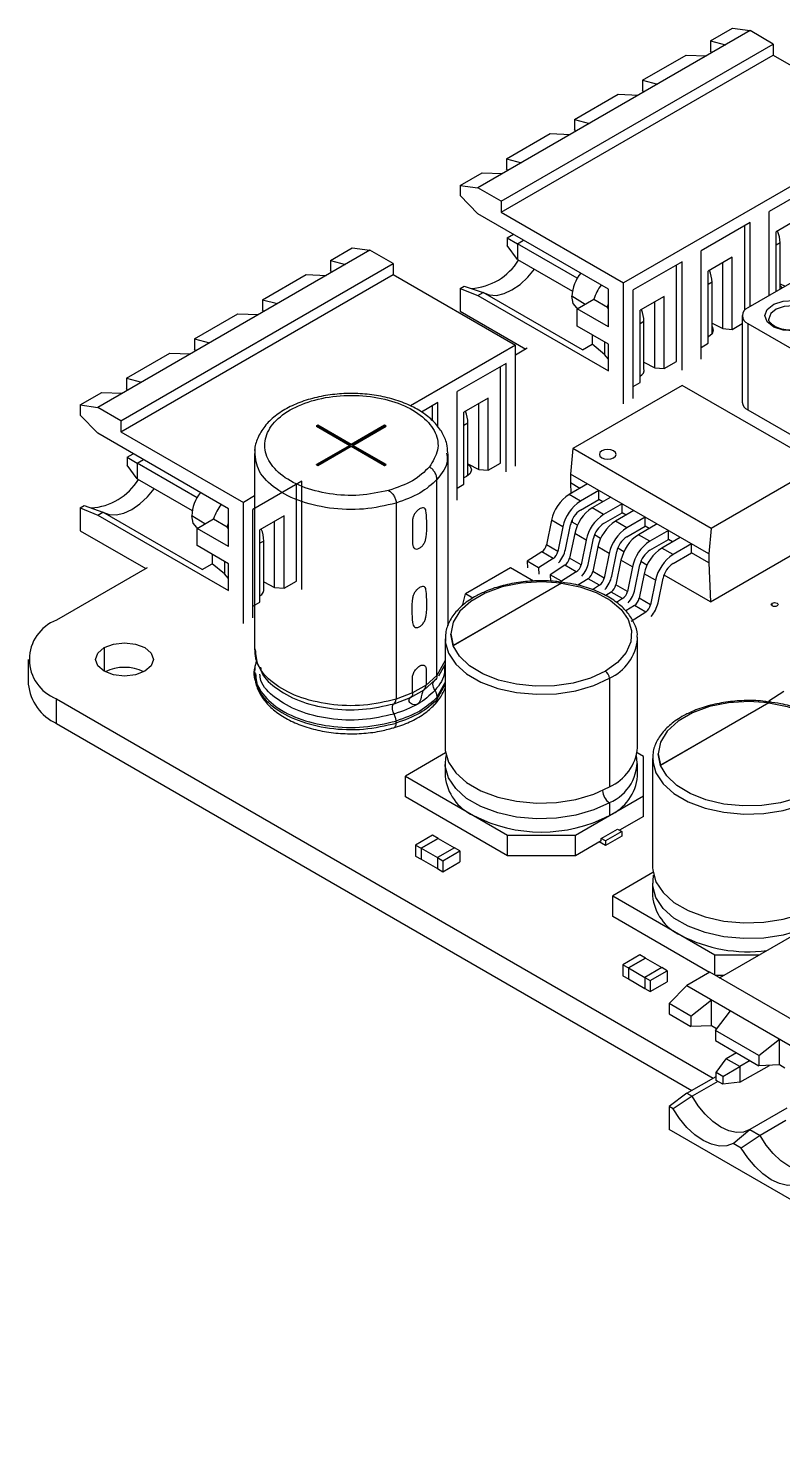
# Model space of a CAD drawing. Header units: millimetres. Extents: x 125 to 686, y 158 to 585.
# Drawn here: x 148.9 to 188.1, y 491.7 to 565.2 of the extents above; entities that cross this region are included whole.
import ezdxf

# ---------------------------------------------------------------- set-up
doc = ezdxf.new("R2010")
doc.units = ezdxf.units.MM

msp = doc.modelspace()

# ---------------------------------------------------------------- linework, layer by layer
at = {"color": 7, "linetype": 'Continuous', "lineweight": 25}
for p, q in [((186.451, 565.069), (172.309, 556.905)), ((184.4, 564.538), (185.532, 565.191)), ((185.532, 565.191), (186.451, 565.069)), ((187.653, 564.375), (186.451, 565.069)), ((173.511, 556.211), (187.653, 564.375)), ((184.4, 564.538), (184.4, 564.008)), ((184.4, 564.538), (185.178, 564.334)), ((184.465, 563.923), (184.4, 564.008)), ((187.653, 564.375), (187.653, 563.804)), ((173.511, 555.639), (187.653, 563.804)), ((180.865, 562.497), (183.127, 563.804)), ((183.127, 563.804), (184.188, 563.763)), ((187.653, 563.804), (194.017, 560.13)), ((180.865, 562.497), (180.865, 561.967)), ((180.865, 562.497), (181.643, 562.293)), ((180.929, 561.882), (180.865, 561.967)), ((177.329, 560.456), (179.592, 561.763)), ((179.592, 561.763), (180.653, 561.722)), ((177.329, 560.456), (177.329, 559.926)), ((177.329, 560.456), (178.107, 560.252)), ((173.794, 558.415), (176.056, 559.721)), ((176.056, 559.721), (177.117, 559.681)), ((177.394, 559.841), (177.329, 559.926)), ((194.017, 560.13), (179.875, 551.966)), ((173.794, 558.415), (173.794, 557.884)), ((173.794, 558.415), (174.571, 558.211)), ((171.389, 557.027), (172.521, 557.68)), ((172.521, 557.68), (173.582, 557.64)), ((173.858, 557.8), (173.794, 557.884)), ((171.389, 557.027), (171.389, 556.497)), ((171.389, 557.027), (172.309, 556.905)), ((173.511, 556.211), (172.309, 556.905)), ((189.986, 557.15), (187.441, 555.68)), ((172.309, 555.558), (171.389, 556.497)), ((173.511, 556.211), (173.511, 555.639)), ((179.097, 551.639), (172.309, 555.558)), ((173.511, 555.639), (179.875, 551.966)), ((187.441, 551.312), (187.441, 555.68)), ((189.06, 555.349), (187.801, 554.623)), ((173.829, 554.308), (174.151, 554.494)), ((186.451, 555.109), (183.905, 553.639)), ((186.168, 550.548), (186.168, 554.945)), ((193.755, 554.957), (186.331, 550.671)), ((186.451, 550.741), (186.451, 555.109)), ((187.801, 551.52), (187.801, 554.623)), ((187.893, 554.618), (187.893, 554.676)), ((164.644, 553.133), (165.775, 553.786)), ((165.775, 553.786), (166.694, 553.664)), ((173.829, 554.308), (174.359, 554.002)), ((173.829, 554.308), (173.829, 553.9)), ((174.359, 553.185), (173.829, 553.9)), ((174.359, 554.002), (174.682, 554.188)), ((177.465, 552.209), (174.359, 554.002)), ((174.359, 554.002), (174.359, 553.185)), ((188.006, 554.042), (187.801, 553.924)), ((188.006, 551.639), (188.006, 554.042)), ((166.694, 553.664), (152.552, 545.5)), ((153.754, 544.806), (167.896, 552.97)), ((164.644, 553.133), (165.421, 552.929)), ((164.644, 553.133), (164.644, 552.602)), ((167.896, 552.97), (166.694, 553.664)), ((167.896, 552.97), (167.896, 552.398)), ((174.359, 553.185), (177.213, 551.538)), ((182.915, 553.068), (180.37, 551.598)), ((182.915, 547.433), (182.915, 553.068)), ((183.905, 548.005), (183.905, 553.639)), ((185.525, 553.308), (184.266, 552.582)), ((185.03, 549.593), (185.03, 553.022)), ((185.525, 549.552), (185.525, 553.308)), ((153.754, 544.234), (167.896, 552.398)), ((161.108, 551.092), (163.371, 552.398)), ((163.371, 552.398), (164.432, 552.358)), ((164.708, 552.517), (164.644, 552.602)), ((167.896, 552.398), (174.26, 548.724)), ((182.632, 547.883), (182.632, 552.904)), ((184.266, 548.826), (184.266, 552.582)), ((184.358, 552.577), (184.358, 552.635)), ((171.389, 551.679), (171.598, 551.8)), ((171.389, 551.679), (171.389, 550.495)), ((171.389, 551.679), (172.309, 551.312)), ((171.598, 551.8), (172.576, 551.466)), ((179.097, 549.679), (179.097, 551.639)), ((179.875, 545.678), (179.875, 551.966)), ((180.37, 545.964), (180.37, 551.598)), ((184.471, 552.001), (184.266, 551.883)), ((184.471, 549.323), (184.471, 552.001)), ((188.006, 551.922), (188.266, 551.789)), ((161.108, 551.092), (161.886, 550.888)), ((161.108, 551.092), (161.108, 550.561)), ((172.309, 551.312), (172.576, 551.466)), ((172.309, 551.312), (179.097, 547.393)), ((177.738, 548.486), (172.576, 551.466)), ((177.872, 550.85), (177.188, 551.271)), ((177.471, 550.618), (178.328, 551.113)), ((178.328, 551.113), (179.035, 550.705)), ((181.989, 551.267), (180.73, 550.541)), ((181.494, 547.552), (181.494, 550.981)), ((181.989, 547.511), (181.989, 551.267)), ((157.573, 549.051), (159.835, 550.357)), ((159.835, 550.357), (160.896, 550.317)), ((161.173, 550.476), (161.108, 550.561)), ((171.389, 550.495), (174.798, 548.527)), ((177.452, 550.662), (177.498, 550.634)), ((177.471, 549.72), (177.471, 550.618)), ((179.097, 549.679), (177.471, 550.618)), ((179.097, 550.587), (179.035, 550.705)), ((180.73, 546.784), (180.73, 550.541)), ((180.822, 550.536), (180.822, 550.594)), ((186.038, 550.263), (186.038, 545.772)), ((179.097, 548.781), (177.471, 549.72)), ((180.935, 549.96), (180.73, 549.842)), ((180.935, 547.515), (180.935, 549.96)), ((184.471, 549.881), (185.03, 549.593)), ((185.03, 549.593), (185.525, 549.552)), ((185.525, 549.552), (186.038, 549.848)), ((186.331, 549.855), (193.755, 545.569)), ((186.331, 549.855), (186.331, 545.364)), ((157.573, 549.051), (157.573, 548.52)), ((157.573, 549.051), (158.35, 548.847)), ((174.26, 548.724), (168.805, 545.575)), ((174.26, 542.437), (174.26, 548.724)), ((174.868, 548.568), (174.26, 548.217)), ((177.738, 548.486), (178.248, 548.781)), ((178.248, 549.271), (178.248, 548.781)), ((178.885, 548.25), (178.248, 548.781)), ((178.885, 548.903), (178.885, 548.25)), ((179.097, 547.393), (179.097, 548.781)), ((183.905, 548.617), (184.266, 548.826)), ((154.037, 547.01), (156.3, 548.316)), ((156.3, 548.316), (157.36, 548.276)), ((157.637, 548.435), (157.573, 548.52)), ((179.097, 548.005), (178.885, 548.25)), ((180.935, 547.84), (181.494, 547.552)), ((181.989, 547.511), (182.632, 547.883)), ((173.765, 547.785), (171.22, 546.316)), ((173.483, 542.6), (173.483, 547.622)), ((173.765, 542.151), (173.765, 547.785)), ((181.494, 547.552), (181.989, 547.511)), ((154.037, 547.01), (154.037, 546.479)), ((154.037, 547.01), (154.815, 546.806)), ((154.102, 546.394), (154.037, 546.479)), ((182.926, 546.638), (177.245, 543.358)), ((180.37, 546.576), (180.73, 546.784)), ((190.11, 542.49), (182.926, 546.638)), ((151.633, 545.622), (152.764, 546.275)), ((151.633, 545.622), (151.633, 545.091)), ((151.633, 545.622), (152.552, 545.5)), ((152.764, 546.275), (153.825, 546.234)), ((170.23, 545.744), (169.376, 545.251)), ((170.23, 544.471), (170.23, 545.744)), ((171.22, 540.682), (171.22, 546.316)), ((172.839, 545.985), (171.58, 545.258)), ((172.344, 542.27), (172.344, 545.699)), ((172.839, 542.229), (172.839, 545.985)), ((152.552, 544.152), (151.633, 545.091)), ((153.754, 544.806), (152.552, 545.5)), ((169.947, 544.798), (169.947, 545.581)), ((171.58, 541.502), (171.58, 545.258)), ((171.672, 545.254), (171.672, 545.311)), ((186.331, 545.364), (193.755, 541.078)), ((159.34, 540.234), (152.552, 544.152)), ((153.754, 544.806), (153.754, 544.234)), ((153.754, 544.234), (160.118, 540.56)), ((163.993, 544.572), (163.912, 544.525)), ((163.912, 544.525), (165.644, 543.525)), ((163.924, 544.521), (163.993, 544.561)), ((165.657, 543.521), (163.924, 544.521)), ((163.993, 544.55), (163.937, 544.517)), ((163.937, 544.517), (165.669, 543.517)), ((165.726, 543.572), (163.993, 544.572)), ((163.993, 544.561), (165.726, 543.561)), ((165.726, 543.55), (163.993, 544.55)), ((167.458, 544.572), (165.726, 543.572)), ((165.726, 543.561), (167.458, 544.561)), ((167.458, 544.55), (165.726, 543.55)), ((165.782, 543.517), (167.515, 544.517)), ((167.527, 544.521), (165.794, 543.521)), ((165.807, 543.525), (167.539, 544.525)), ((167.539, 544.525), (167.458, 544.572)), ((167.458, 544.561), (167.527, 544.521)), ((167.515, 544.517), (167.458, 544.55)), ((171.785, 544.678), (171.58, 544.56)), ((171.785, 541.953), (171.785, 544.678)), ((165.644, 543.525), (163.912, 542.525)), ((163.924, 542.521), (165.657, 543.521)), ((165.669, 543.517), (163.937, 542.517)), ((163.993, 542.484), (165.726, 543.484)), ((165.726, 543.481), (163.993, 542.481)), ((163.993, 542.478), (165.726, 543.478)), ((165.726, 543.484), (167.458, 542.484)), ((167.458, 542.481), (165.726, 543.481)), ((165.726, 543.478), (167.458, 542.478)), ((167.515, 542.517), (165.782, 543.517)), ((165.794, 543.521), (167.527, 542.521)), ((167.539, 542.525), (165.807, 543.525)), ((154.072, 542.903), (154.395, 543.089)), ((154.072, 542.903), (154.072, 542.494)), ((154.072, 542.903), (154.603, 542.597)), ((154.603, 542.597), (154.925, 542.783)), ((160.7, 543.096), (160.7, 532.906)), ((170.751, 534.146), (170.751, 543.096)), ((177.245, 543.358), (177.113, 542.037)), ((184.429, 539.211), (177.245, 543.358)), ((154.603, 541.78), (154.072, 542.494)), ((154.603, 542.597), (154.603, 541.78)), ((157.709, 540.803), (154.603, 542.597)), ((163.912, 542.525), (163.993, 542.478)), ((163.993, 542.481), (163.924, 542.521)), ((163.993, 542.482), (163.929, 542.519)), ((163.937, 542.517), (163.993, 542.484)), ((167.458, 542.478), (167.539, 542.525)), ((167.527, 542.521), (167.458, 542.481)), ((167.458, 542.484), (167.515, 542.517)), ((171.785, 542.558), (172.344, 542.27)), ((172.344, 542.27), (172.839, 542.229)), ((172.839, 542.229), (173.483, 542.6)), ((184.297, 537.89), (177.113, 542.037)), ((177.113, 542.037), (177.113, 541.571)), ((190.11, 542.49), (184.429, 539.211)), ((154.603, 541.78), (157.456, 540.133)), ((163.159, 541.662), (160.613, 540.193)), ((162.876, 536.477), (162.876, 541.499)), ((163.159, 536.028), (163.159, 541.662)), ((170.178, 531.561), (170.178, 541.751)), ((171.22, 541.294), (171.58, 541.502)), ((178.002, 541.524), (177.041, 540.97)), ((177.598, 541.291), (177.113, 541.571)), ((177.113, 541.571), (177.138, 541.025)), ((160.7, 540.896), (160.118, 540.56)), ((160.118, 534.273), (160.118, 540.56)), ((168.056, 540.526), (168.056, 530.336)), ((177.634, 540.627), (177.041, 540.97)), ((178.594, 541.182), (177.634, 540.627)), ((177.634, 540.161), (178.594, 540.715)), ((179.205, 540.829), (178.245, 540.275)), ((178.594, 540.715), (178.594, 541.182)), ((178.801, 540.596), (178.594, 540.715)), ((179.798, 540.487), (178.837, 539.933)), ((179.798, 540.021), (179.798, 540.487)), ((151.633, 540.274), (151.842, 540.394)), ((151.633, 540.274), (151.633, 539.09)), ((151.633, 540.274), (152.552, 539.906)), ((151.842, 540.394), (152.82, 540.061)), ((152.552, 539.906), (152.82, 540.061)), ((152.552, 539.906), (159.34, 535.988)), ((157.982, 537.081), (152.82, 540.061)), ((158.115, 539.445), (157.431, 539.866)), ((159.34, 538.274), (159.34, 540.234)), ((160.613, 534.559), (160.613, 540.193)), ((162.232, 539.862), (160.974, 539.135)), ((162.232, 536.106), (162.232, 539.862)), ((178.837, 539.933), (178.245, 540.275)), ((178.837, 539.466), (179.798, 540.021)), ((180.408, 540.135), (179.448, 539.58)), ((180.004, 539.901), (179.798, 540.021)), ((181.001, 539.793), (180.041, 539.238)), ((181.001, 539.326), (181.001, 539.793)), ((151.633, 539.09), (155.041, 537.122)), ((157.696, 539.257), (157.741, 539.228)), ((157.714, 539.213), (158.571, 539.708)), ((157.714, 538.315), (157.714, 539.213)), ((159.34, 538.274), (157.714, 539.213)), ((158.571, 539.708), (159.279, 539.3)), ((159.34, 539.181), (159.279, 539.3)), ((160.974, 535.379), (160.974, 539.135)), ((161.066, 539.131), (161.066, 539.188)), ((161.737, 536.147), (161.737, 539.576)), ((176.13, 539.637), (175.869, 538.36)), ((176.723, 539.295), (176.13, 539.637)), ((176.723, 539.295), (176.462, 538.018)), ((176.852, 538.123), (177.113, 539.399)), ((177.202, 539.661), (177.207, 539.541)), ((177.481, 539.383), (177.207, 539.541)), ((180.041, 539.238), (179.448, 539.58)), ((180.041, 538.771), (181.001, 539.326)), ((181.612, 539.44), (180.651, 538.885)), ((181.208, 539.207), (181.001, 539.326)), ((182.205, 539.098), (181.244, 538.543)), ((182.205, 538.631), (182.205, 539.098)), ((184.429, 539.211), (184.297, 537.89)), ((184.392, 535.394), (191.096, 539.264)), ((159.34, 537.376), (157.714, 538.315)), ((161.179, 538.555), (160.974, 538.437)), ((161.179, 536.11), (161.179, 538.555)), ((176.462, 538.018), (175.869, 538.36)), ((177.334, 538.942), (177.073, 537.666)), ((177.926, 538.6), (177.334, 538.942)), ((177.926, 538.6), (177.665, 537.324)), ((178.056, 537.428), (178.317, 538.704)), ((178.684, 538.688), (178.366, 538.872)), ((181.244, 538.543), (180.651, 538.885)), ((181.244, 538.077), (182.205, 538.631)), ((182.815, 538.745), (181.855, 538.191)), ((182.411, 538.512), (182.205, 538.631)), ((183.408, 538.403), (182.447, 537.849)), ((183.408, 537.937), (183.408, 538.403)), ((158.492, 537.866), (158.492, 537.376)), ((175.623, 537.987), (174.859, 537.5)), ((176.215, 537.645), (175.451, 537.158)), ((176.215, 537.645), (175.623, 537.987)), ((177.665, 537.324), (177.073, 537.666)), ((178.537, 538.247), (178.276, 536.971)), ((179.13, 537.905), (178.537, 538.247)), ((179.13, 537.905), (178.869, 536.629)), ((179.259, 536.734), (179.52, 538.01)), ((179.74, 537.553), (179.479, 536.276)), ((179.887, 537.994), (179.569, 538.178)), ((180.333, 537.211), (179.74, 537.553)), ((182.447, 537.849), (181.855, 538.191)), ((182.447, 537.382), (183.408, 537.937)), ((184.297, 537.423), (183.408, 537.937)), ((184.297, 537.89), (184.297, 537.423)), ((155.112, 537.163), (150.403, 534.444)), ((157.982, 537.081), (158.492, 537.376)), ((159.128, 536.845), (158.492, 537.376)), ((159.128, 537.498), (159.128, 536.845)), ((159.34, 536.6), (159.128, 536.845)), ((159.34, 535.988), (159.34, 537.376)), ((173.992, 537.159), (171.659, 535.812)), ((175.187, 536.469), (173.992, 537.159)), ((175.451, 537.158), (174.859, 537.5)), ((174.859, 537.5), (174.874, 537.168)), ((175.451, 537.158), (175.467, 536.825)), ((176.826, 537.293), (176.062, 536.805)), ((176.655, 536.463), (176.062, 536.805)), ((176.062, 536.805), (176.078, 536.473)), ((177.419, 536.95), (176.655, 536.463)), ((177.419, 536.95), (176.826, 537.293)), ((178.869, 536.629), (178.276, 536.971)), ((180.333, 537.211), (180.072, 535.934)), ((180.462, 536.039), (180.724, 537.315)), ((180.944, 536.858), (180.683, 535.582)), ((181.091, 537.299), (180.772, 537.483)), ((181.537, 536.516), (180.944, 536.858)), ((184.392, 535.394), (181.976, 536.788)), ((184.297, 537.423), (184.392, 535.394)), ((161.179, 536.435), (161.737, 536.147)), ((161.737, 536.147), (162.232, 536.106)), ((162.232, 536.106), (162.876, 536.477)), ((176.65, 536.373), (171.022, 533.123)), ((176.65, 536.364), (171.022, 533.115)), ((176.65, 536.364), (176.65, 536.373)), ((178.029, 536.598), (177.494, 536.256)), ((178.622, 536.256), (178.029, 536.598)), ((178.622, 536.256), (178.261, 536.026)), ((180.072, 535.934), (179.479, 536.276)), ((181.537, 536.516), (181.275, 535.24)), ((181.666, 535.344), (181.927, 536.62)), ((160.613, 535.171), (160.974, 535.379)), ((171.508, 535.189), (171.659, 535.812)), ((172.038, 535.594), (171.659, 535.812)), ((179.233, 535.903), (178.949, 535.723)), ((179.825, 535.561), (179.233, 535.903)), ((179.825, 535.561), (179.508, 535.359)), ((181.275, 535.24), (180.683, 535.582)), ((187.603, 535.183), (187.603, 535.326)), ((180.436, 535.209), (179.984, 534.921)), ((181.029, 534.866), (180.265, 534.379)), ((181.029, 534.866), (180.436, 535.209)), ((170.604, 533.474), (170.604, 527.82)), ((170.604, 533.474), (170.609, 533.346)), ((170.904, 533.727), (170.904, 533.719)), ((171.022, 533.123), (171.022, 533.115)), ((180.604, 533.474), (180.602, 533.558)), ((180.604, 527.82), (180.604, 533.474)), ((148.938, 532.403), (148.938, 531.121)), ((152.877, 533.016), (152.877, 531.791)), ((160.7, 531.773), (160.7, 531.665)), ((170.604, 532.342), (170.178, 531.561)), ((170.273, 531.556), (170.604, 532.148)), ((169.615, 531.069), (168.908, 530.661)), ((169.51, 530.832), (170.069, 531.326)), ((170.178, 531.561), (169.615, 531.069)), ((170.013, 531.255), (170.146, 531.409)), ((170.178, 530.427), (170.604, 531.209)), ((170.178, 530.319), (170.604, 531.101)), ((179.139, 531.433), (179.139, 525.779)), ((150.403, 530.362), (184.535, 510.658)), ((150.403, 529.08), (150.403, 530.362)), ((167.947, 530.101), (168.803, 530.424)), ((168.908, 530.661), (168.056, 530.336)), ((168.732, 530.337), (168.803, 530.424)), ((168.803, 530.424), (169.51, 530.832)), ((170.178, 530.319), (170.17, 530.239)), ((170.178, 530.427), (170.178, 530.319)), ((188.195, 530.729), (187.431, 530.242)), ((187.558, 530.169), (187.431, 530.242)), ((187.427, 530.152), (181.798, 526.902)), ((187.427, 530.143), (181.798, 526.894)), ((187.427, 530.143), (187.427, 530.152)), ((150.403, 529.08), (183.425, 510.017)), ((168.056, 529.095), (168.056, 529.203)), ((170.626, 527.548), (168.533, 526.34)), ((180.907, 527.36), (180.582, 527.548)), ((180.907, 524.248), (180.907, 527.36)), ((181.38, 527.253), (181.38, 521.599)), ((181.38, 527.253), (181.385, 527.125)), ((181.68, 527.506), (181.68, 527.498)), ((170.604, 527.003), (170.604, 526.34)), ((180.604, 526.34), (180.604, 527.003)), ((181.798, 526.902), (181.798, 526.894)), ((168.533, 526.34), (173.836, 523.278)), ((168.533, 525.268), (168.533, 526.34)), ((173.836, 522.207), (168.533, 525.268)), ((177.372, 523.278), (180.907, 525.319)), ((179.139, 524.962), (179.139, 524.299)), ((178.715, 523.105), (179.564, 523.594)), ((179.564, 523.594), (179.776, 523.472)), ((180.907, 524.248), (179.67, 523.533)), ((169.951, 523.27), (169.067, 522.76)), ((169.349, 522.596), (170.233, 523.107)), ((170.233, 523.105), (169.35, 522.596)), ((170.233, 523.107), (169.951, 523.27)), ((170.233, 523.107), (170.233, 523.105)), ((170.233, 523.105), (171.08, 522.616)), ((173.836, 523.278), (177.372, 523.278)), ((173.836, 522.207), (173.836, 523.278)), ((177.372, 522.207), (177.372, 523.278)), ((178.715, 522.982), (177.372, 522.207)), ((178.927, 522.737), (178.609, 522.921)), ((178.715, 522.982), (178.715, 523.105)), ((178.927, 522.982), (178.715, 523.105)), ((179.776, 523.472), (178.927, 522.982)), ((179.776, 523.227), (178.927, 522.737)), ((178.927, 522.982), (178.927, 522.737)), ((179.776, 523.472), (179.776, 523.227)), ((169.067, 522.76), (169.067, 522.188)), ((169.067, 522.76), (169.349, 522.596)), ((169.067, 522.188), (169.349, 522.025)), ((169.349, 522.596), (169.349, 522.025)), ((169.35, 522.596), (170.198, 522.107)), ((169.35, 522.596), (169.35, 522.025)), ((171.082, 522.617), (170.198, 522.107)), ((170.198, 522.107), (170.198, 521.535)), ((170.198, 522.107), (170.481, 521.943)), ((170.481, 521.943), (171.365, 522.454)), ((171.365, 522.454), (171.082, 522.617)), ((171.365, 522.454), (171.365, 521.882)), ((177.372, 522.207), (173.836, 522.207)), ((169.349, 522.025), (169.35, 522.025)), ((169.35, 522.025), (170.198, 521.536)), ((170.198, 521.535), (170.481, 521.372)), ((170.481, 521.943), (170.481, 521.372)), ((170.481, 521.372), (171.365, 521.882)), ((181.402, 521.327), (179.309, 520.119)), ((181.38, 520.782), (181.38, 520.119)), ((179.309, 520.119), (184.612, 517.057)), ((179.309, 519.047), (179.309, 520.119)), ((184.86, 515.868), (190.729, 519.256)), ((184.343, 516.141), (179.309, 519.047)), ((180.727, 517.049), (179.843, 516.539)), ((181.01, 516.886), (180.727, 517.049)), ((184.612, 517.057), (186.921, 517.057)), ((184.612, 516.011), (184.612, 517.057)), ((179.843, 516.539), (179.843, 515.967)), ((179.843, 516.539), (180.126, 516.375)), ((180.126, 516.375), (181.01, 516.886)), ((181.009, 516.884), (180.126, 516.375)), ((180.126, 516.375), (180.126, 515.804)), ((180.126, 516.375), (180.974, 515.886)), ((180.126, 516.375), (180.126, 515.804)), ((181.858, 516.396), (180.974, 515.886)), ((181.009, 516.884), (181.857, 516.395)), ((181.01, 516.886), (181.01, 516.884)), ((181.257, 515.722), (182.141, 516.233)), ((182.141, 516.233), (181.858, 516.396)), ((182.141, 516.233), (182.141, 515.661)), ((179.843, 515.967), (180.126, 515.804)), ((180.126, 515.804), (180.974, 515.315)), ((180.126, 515.804), (180.126, 515.804)), ((180.974, 515.886), (181.257, 515.722)), ((180.974, 515.886), (180.974, 515.314)), ((181.257, 515.722), (181.257, 515.151)), ((181.257, 515.151), (182.141, 515.661)), ((182.244, 514.521), (183.163, 515.459)), ((184.365, 516.153), (183.163, 515.459)), ((183.163, 515.459), (211.447, 499.131)), ((212.649, 499.825), (184.365, 516.153)), ((185.064, 515.985), (184.656, 515.985)), ((180.974, 515.314), (181.257, 515.151)), ((183.375, 513.867), (184.436, 514.725)), ((184.436, 513.377), (184.436, 514.725)), ((183.375, 513.867), (182.244, 514.521)), ((182.244, 514.521), (182.244, 513.99)), ((182.244, 513.99), (183.375, 513.337)), ((184.648, 513.133), (185.426, 514.153)), ((183.375, 513.867), (183.375, 513.337)), ((184.436, 513.377), (183.375, 513.337)), ((184.712, 513.218), (184.436, 513.377)), ((186.91, 511.826), (184.648, 513.133)), ((184.648, 513.133), (184.648, 512.602)), ((184.648, 512.602), (186.91, 511.296)), ((186.91, 511.826), (187.971, 512.684)), ((187.971, 511.336), (187.971, 512.684)), ((185.748, 511.967), (185.213, 511.658)), ((186.91, 511.826), (186.91, 511.296)), ((184.683, 510.944), (185.213, 511.658)), ((185.037, 510.74), (185.921, 511.25)), ((185.921, 511.25), (185.213, 511.658)), ((186.455, 511.559), (185.921, 511.25)), ((185.921, 510.434), (187.45, 511.316)), ((185.921, 511.25), (185.921, 510.434)), ((187.971, 511.336), (186.91, 511.296)), ((188.248, 511.177), (187.971, 511.336)), ((183.163, 509.866), (184.683, 510.744)), ((184.771, 510.485), (183.431, 509.712)), ((185.037, 510.74), (184.683, 510.944)), ((184.683, 510.536), (184.683, 510.944)), ((185.037, 510.332), (184.683, 510.536)), ((185.037, 510.74), (185.037, 510.332)), ((185.921, 510.434), (185.037, 510.332)), ((183.163, 509.866), (182.244, 509.172)), ((183.431, 509.712), (182.452, 509.052)), ((183.163, 509.866), (183.431, 509.712)), ((182.244, 509.172), (182.244, 507.988)), ((182.452, 509.052), (182.244, 509.172)), ((188.36, 509.094), (186.431, 507.98)), ((188.306, 508.444), (186.966, 507.671)), ((210.528, 491.66), (182.244, 507.988)), ((185.57, 507.252), (186.431, 507.98)), ((186.966, 507.671), (185.988, 507.011)), ((186.431, 507.98), (186.966, 507.671)), ((185.988, 507.011), (185.57, 507.252))]:
    msp.add_line(p, q, dxfattribs=at)
at = {"color": 7, "linetype": 'Continuous', "lineweight": 25, "flags": 128}
for points in [[(172.576, 551.466), (172.895, 551.339), (173.262, 551.318), (173.661, 551.406), (174.076, 551.597), (174.492, 551.886), (174.891, 552.259), (175.239, 552.677)], [(188.006, 551.838), (188.063, 551.773), (188.106, 551.696)], [(177.452, 550.662), (177.26, 550.891), (177.188, 551.271)], [(179.035, 550.705), (179.079, 550.833), (179.097, 550.88)], [(188.747, 549.479), (188.176, 549.51), (187.678, 549.673), (187.34, 549.94), (187.22, 550.263), (187.34, 550.586), (187.678, 550.853), (188.176, 551.016), (188.747, 551.047)], [(188.703, 550.771), (188.222, 550.74), (187.804, 550.6), (187.52, 550.373), (187.42, 550.101)], [(184.471, 549.7), (184.471, 549.699), (184.536, 549.511), (184.471, 549.323), (184.287, 549.164), (184.266, 549.152)], [(178.743, 542.879), (178.884, 542.824), (179.051, 542.805), (179.218, 542.824), (179.359, 542.879), (179.453, 542.96), (179.487, 543.056), (179.453, 543.153), (179.359, 543.234), (179.218, 543.289), (179.051, 543.308), (178.884, 543.289), (178.743, 543.234), (178.649, 543.153), (178.616, 543.056), (178.649, 542.96), (178.743, 542.879)], [(179.359, 543.234), (179.218, 543.289), (179.051, 543.308), (178.884, 543.289), (178.743, 543.234), (178.649, 543.153), (178.616, 543.056), (178.649, 542.96), (178.743, 542.879), (178.884, 542.824), (179.051, 542.805), (179.218, 542.824), (179.359, 542.879), (179.453, 542.96), (179.487, 543.056), (179.453, 543.153), (179.359, 543.234)], [(171.785, 542.554), (171.899, 542.441), (171.964, 542.253), (171.899, 542.066), (171.715, 541.906), (171.58, 541.843)], [(152.82, 540.061), (153.139, 539.934), (153.505, 539.913), (153.904, 540), (154.32, 540.192), (154.736, 540.48), (155.135, 540.854), (155.483, 541.272)], [(157.696, 539.257), (157.504, 539.486), (157.431, 539.866)], [(159.279, 539.3), (159.322, 539.428), (159.34, 539.475)], [(176.65, 536.373), (175.604, 536.441), (174.558, 536.373), (173.565, 536.172), (172.673, 535.849), (171.929, 535.419), (171.369, 534.905), (171.022, 534.331), (170.904, 533.727), (171.022, 533.123)], [(176.65, 536.364), (177.596, 536.177), (178.451, 535.878), (179.178, 535.481), (179.743, 535.005), (180.12, 534.47), (180.293, 533.902), (180.254, 533.325), (180.004, 532.766), (179.555, 532.25), (178.927, 531.801)], [(187.603, 535.326), (187.66, 535.348), (187.727, 535.356), (187.794, 535.348), (187.851, 535.326), (187.889, 535.293), (187.902, 535.255), (187.889, 535.216), (187.851, 535.183), (187.794, 535.161), (187.727, 535.154), (187.66, 535.161), (187.603, 535.183), (187.565, 535.216), (187.552, 535.255), (187.565, 535.293), (187.603, 535.326)], [(152.877, 533.016), (153.364, 533.203), (153.938, 533.269), (154.512, 533.203), (154.999, 533.016), (155.324, 532.735), (155.438, 532.403), (155.324, 532.072), (154.999, 531.791), (154.512, 531.603), (153.938, 531.537), (153.364, 531.603), (152.877, 531.791), (152.552, 532.072), (152.438, 532.403), (152.552, 532.735), (152.877, 533.016)], [(170.609, 533.346), (170.611, 533.323), (170.774, 532.727), (171.149, 532.164), (171.718, 531.658), (172.457, 531.231), (173.334, 530.902), (174.31, 530.686), (175.342, 530.592), (176.386, 530.623), (177.396, 530.78), (178.327, 531.053), (179.139, 531.433)], [(171.022, 533.115), (170.904, 533.719), (170.904, 533.719)], [(178.927, 531.801), (178.149, 531.438), (177.255, 531.179), (176.287, 531.035), (175.288, 531.012), (174.303, 531.112), (173.377, 531.33), (172.552, 531.656), (171.865, 532.075), (171.347, 532.569), (171.022, 533.115)], [(187.427, 530.152), (186.381, 530.22), (185.335, 530.152), (184.341, 529.951), (183.45, 529.628), (182.705, 529.198), (182.145, 528.683), (181.798, 528.11), (181.68, 527.506), (181.798, 526.902)], [(187.427, 530.143), (188.372, 529.956), (189.228, 529.657), (189.954, 529.26), (190.519, 528.784), (190.897, 528.249), (191.07, 527.681), (191.03, 527.104), (190.78, 526.545), (190.331, 526.029), (189.704, 525.58)], [(170.604, 527.82), (170.611, 527.669), (170.774, 527.073), (171.149, 526.509), (171.718, 526.003), (172.457, 525.577), (173.334, 525.248), (174.31, 525.032), (175.342, 524.937), (176.386, 524.969), (177.396, 525.125), (178.327, 525.399), (179.139, 525.779)], [(179.139, 524.962), (178.327, 524.582), (177.396, 524.308), (176.386, 524.152), (175.342, 524.121), (174.31, 524.215), (173.334, 524.431), (172.457, 524.76), (171.718, 525.187), (171.149, 525.693), (170.774, 526.256), (170.611, 526.852), (170.654, 527.411)], [(181.798, 526.894), (181.68, 527.498), (181.68, 527.498)], [(181.385, 527.125), (181.387, 527.102), (181.551, 526.506), (181.925, 525.943), (182.494, 525.437), (183.234, 525.01), (184.11, 524.681), (185.086, 524.465), (186.118, 524.371), (187.162, 524.402), (188.172, 524.559), (189.103, 524.832), (189.916, 525.212)], [(189.704, 525.58), (188.925, 525.217), (188.032, 524.958), (187.063, 524.814), (186.064, 524.791), (185.079, 524.891), (184.153, 525.109), (183.328, 525.435), (182.641, 525.854), (182.123, 526.348), (181.798, 526.894)], [(181.38, 521.599), (181.387, 521.448), (181.551, 520.852), (181.925, 520.288), (182.494, 519.782), (183.234, 519.356), (184.11, 519.027), (185.086, 518.811), (186.118, 518.716), (187.162, 518.748), (188.172, 518.904), (189.103, 519.178), (189.916, 519.558)], [(189.352, 518.461), (189.103, 518.361), (188.172, 518.087), (187.162, 517.931), (186.118, 517.9), (185.086, 517.994), (184.11, 518.21), (183.234, 518.539), (182.494, 518.966), (181.925, 519.472), (181.551, 520.035), (181.387, 520.631), (181.43, 521.19)], [(186.431, 507.98), (186.112, 507.852), (185.745, 507.832), (185.346, 507.919), (184.931, 508.111), (184.515, 508.399), (184.116, 508.772), (183.75, 509.216), (183.431, 509.712)], [(185.57, 507.252), (185.235, 507.133), (184.853, 507.122), (184.44, 507.217), (184.011, 507.417), (183.582, 507.713), (183.169, 508.094), (182.788, 508.546), (182.452, 509.052)], [(189.966, 505.939), (189.647, 505.811), (189.281, 505.791), (188.882, 505.878), (188.466, 506.07), (188.05, 506.358), (187.651, 506.731), (187.285, 507.175), (186.966, 507.671)], [(189.106, 505.211), (188.77, 505.092), (188.389, 505.081), (187.976, 505.176), (187.547, 505.376), (187.118, 505.672), (186.705, 506.053), (186.324, 506.505), (185.988, 507.011)]]:
    msp.add_lwpolyline(points, dxfattribs=at)
at = {"color": 7, "linetype": 'Continuous', "lineweight": 25}
for centre, radius, start, end in [((186.28, 554.003), 1.727, 1.29768, 22.52818), ((171.757, 554.811), 3.14, 273.65222, 328.05014), ((179.277, 551.167), 2.092, 141.25499, 177.15606), ((182.744, 551.962), 1.727, 1.29768, 22.52818), ((180.595, 550.408), 2.374, 142.3233, 162.71901), ((179.209, 549.921), 1.727, 1.29768, 22.52818), ((186.486, 550.263), 0.437, 110.78342, 249.21658), ((180.577, 547.442), 0.364, 294.98268, 11.3581), ((186.538, 545.822), 0.503, 185.6948, 245.62534), ((170.059, 544.639), 1.727, 1.29768, 22.52818), ((152.001, 543.406), 3.14, 273.65222, 328.05014), ((159.521, 539.762), 2.092, 141.25499, 177.15606), ((178.177, 539.215), 2.09, 122.93391, 168.37221), ((178.77, 538.873), 2.09, 122.93391, 168.37221), ((160.838, 539.003), 2.374, 142.3233, 162.71901), ((178.283, 539.158), 1.194, 122.93391, 168.37221), ((179.381, 538.521), 2.09, 122.93391, 168.37221), ((179.973, 538.179), 2.09, 122.93391, 168.37221), ((159.452, 538.516), 1.727, 1.29768, 22.52818), ((179.487, 538.464), 1.194, 122.93391, 168.37221), ((180.584, 537.826), 2.09, 122.93391, 168.37221), ((181.177, 537.484), 2.09, 122.93391, 168.37221), ((175.276, 538.485), 0.606, 304.87161, 348.18285), ((180.69, 537.769), 1.194, 122.93391, 168.37221), ((181.788, 537.131), 2.09, 122.93391, 168.37221), ((182.38, 536.789), 2.09, 122.93391, 168.37221), ((175.869, 538.142), 0.606, 304.87161, 348.18285), ((175.315, 538.459), 1.574, 318.7261, 347.68567), ((176.479, 537.79), 0.606, 304.87161, 348.18285), ((181.893, 537.074), 1.194, 122.93391, 168.37221), ((182.991, 536.437), 2.09, 122.93391, 168.37221), ((183.584, 536.095), 2.09, 122.93391, 168.37221), ((177.072, 537.448), 0.606, 304.87161, 348.18285), ((176.518, 537.764), 1.574, 318.7261, 347.68567), ((177.683, 537.095), 0.606, 304.87161, 348.18285), ((183.097, 536.38), 1.194, 122.93391, 168.37221), ((160.82, 536.037), 0.364, 294.98268, 11.3581), ((178.275, 536.753), 0.606, 304.87161, 348.18285), ((177.721, 537.069), 1.574, 318.7261, 347.68567), ((178.886, 536.401), 0.606, 304.87161, 348.18285), ((179.479, 536.058), 0.606, 304.87161, 348.18285), ((178.925, 536.375), 1.574, 318.7261, 347.68567), ((180.089, 535.706), 0.606, 304.87161, 348.18285), ((180.128, 535.68), 1.574, 318.7261, 347.68567), ((180.682, 535.364), 0.606, 304.87161, 348.18285), ((151.177, 532.403), 2.183, 110.78337, 249.21663), ((178.127, 533.705), 2.487, 294.0092, 354.67066), ((153.938, 529.658), 2.334, 64.39418, 115.60582), ((178.679, 531.412), 0.461, 2.60548, 57.39452), ((151.44, 531.371), 2.515, 185.69481, 245.62539), ((178.127, 528.051), 2.487, 294.0092, 354.67066), ((178.262, 527.102), 2.312, 292.29741, 7.69913), ((173.106, 526.589), 2.515, 185.6948, 245.62534), ((178.102, 526.589), 2.515, 294.37466, 354.3052), ((179.531, 525.596), 0.745, 180.16341, 238.28767), ((175.604, 531.122), 7.685, 242.60967, 297.39033), ((183.882, 520.368), 2.515, 185.6948, 245.62534), ((186.332, 524.726), 7.507, 242.32036, 277.49757)]:
    msp.add_arc(centre, radius, start, end, dxfattribs=at)
for points, knots in [([(188.758, 549.517), (188.679, 549.513), (188.454, 549.503), (188.085, 549.556), (187.723, 549.692), (187.496, 549.88), (187.412, 550.014), (187.429, 550.085), (187.433, 550.103)], [0, 0, 0, 0, 0.114003, 0.322007, 0.530877, 0.733579, 0.933255, 1, 1, 1, 1]), ([(170.733, 543.135), (170.726, 543.293), (170.71, 543.656), (170.468, 544.197), (170.064, 544.734), (169.496, 545.21), (168.784, 545.614), (167.953, 545.926), (167.037, 546.134), (166.074, 546.231), (165.099, 546.215), (164.146, 546.086), (163.249, 545.847), (162.439, 545.502), (161.747, 545.06), (161.198, 544.528), (160.848, 543.925), (160.689, 543.446), (160.712, 543.189), (160.716, 543.148)], [0, 0, 0, 0, 0.044921, 0.103062, 0.162259, 0.223694, 0.286878, 0.350685, 0.414382, 0.477916, 0.541387, 0.604938, 0.668692, 0.732816, 0.797435, 0.862392, 0.926541, 0.988282, 1, 1, 1, 1]), ([(168.056, 540.526), (167.501, 540.398), (166.391, 540.143), (164.566, 540.214), (162.903, 540.621), (161.598, 541.342), (160.766, 542.278), (160.733, 542.964), (160.716, 543.306)], [0, 0, 0, 0, 0.166942, 0.333885, 0.500827, 0.667769, 0.834712, 1, 1, 1, 1]), ([(170.676, 543.127), (170.698, 542.993), (170.78, 542.516), (170.43, 542.071), (170.178, 541.751)], [0, 0, 0, 0, 0.280801, 1, 1, 1, 1]), ([(170.178, 541.751), (170.176, 541.78), (170.173, 541.839), (170.149, 541.935), (170.112, 542.033), (170.047, 542.153), (169.94, 542.298), (169.84, 542.368), (169.786, 542.406)], [0, 0, 0, 0, 0.122816, 0.247152, 0.373436, 0.502034, 0.732206, 1, 1, 1, 1]), ([(167.665, 541.181), (167.718, 541.143), (167.818, 541.073), (167.926, 540.929), (167.991, 540.808), (168.028, 540.71), (168.052, 540.614), (168.055, 540.555), (168.056, 540.526)], [0, 0, 0, 0, 0.267763, 0.497966, 0.626547, 0.752826, 0.877168, 1, 1, 1, 1]), ([(168.908, 538.401), (168.907, 538.573), (168.905, 538.838), (168.914, 539.266), (168.878, 539.555), (168.945, 539.843), (169.038, 540.008), (169.162, 540.15), (169.3, 540.249), (169.43, 540.289), (169.532, 540.265), (169.601, 540.183), (169.649, 539.685), (169.685, 539.179), (169.586, 538.589), (169.506, 538.416), (169.394, 538.267), (169.26, 538.165), (169.123, 538.129), (169.008, 538.162), (168.924, 538.253), (168.913, 538.351), (168.908, 538.401)], [0, 0, 0, 0, 0.103253, 0.158912, 0.254724, 0.28522, 0.315229, 0.345542, 0.377099, 0.408182, 0.438336, 0.468386, 0.499266, 0.754772, 0.785268, 0.815277, 0.84559, 0.877147, 0.908234, 0.938442, 0.968687, 1, 1, 1, 1]), ([(168.908, 534.319), (168.867, 534.727), (168.822, 535.184), (168.944, 535.76), (169.038, 535.925), (169.161, 536.067), (169.3, 536.166), (169.43, 536.206), (169.532, 536.182), (169.601, 536.1), (169.649, 535.602), (169.685, 535.096), (169.586, 534.507), (169.506, 534.333), (169.394, 534.184), (169.26, 534.083), (169.123, 534.047), (169.008, 534.079), (168.924, 534.17), (168.913, 534.269), (168.908, 534.319)], [0, 0, 0, 0, 0.254724, 0.285219, 0.315228, 0.345542, 0.377099, 0.408182, 0.438336, 0.468385, 0.499266, 0.754772, 0.785267, 0.815277, 0.84559, 0.877147, 0.908234, 0.938442, 0.968687, 1, 1, 1, 1]), ([(176.646, 536.41), (176.543, 536.426), (176.129, 536.493), (175.368, 536.498), (174.407, 536.422), (173.488, 536.228), (172.721, 535.966), (172.304, 535.745), (172.13, 535.653)], [0, 0, 0, 0, 0.065124, 0.263029, 0.460969, 0.659151, 0.857844, 1, 1, 1, 1]), ([(180.585, 533.567), (180.588, 533.611), (180.604, 533.852), (180.447, 534.284), (180.119, 534.828), (179.611, 535.32), (178.956, 535.747), (178.169, 536.086), (177.387, 536.316), (176.858, 536.383), (176.646, 536.41)], [0, 0, 0, 0, 0.031381, 0.171709, 0.312524, 0.456645, 0.603791, 0.752202, 0.900573, 1, 1, 1, 1]), ([(172.13, 535.653), (172.01, 535.579), (171.662, 535.365), (171.191, 534.947), (170.803, 534.389), (170.6, 533.837), (170.619, 533.48), (170.627, 533.33)], [0, 0, 0, 0, 0.124649, 0.361741, 0.598505, 0.830873, 1, 1, 1, 1]), ([(160.716, 532.958), (160.714, 532.79), (160.71, 532.479), (160.842, 532.19), (160.902, 532.057)], [0, 0, 0, 0, 0.541302, 1, 1, 1, 1]), ([(168.056, 530.336), (167.501, 530.208), (166.391, 529.953), (164.566, 530.024), (162.902, 530.43), (161.602, 531.152), (160.807, 532.023), (160.77, 532.638), (160.753, 532.909)], [0, 0, 0, 0, 0.172788, 0.345576, 0.518363, 0.691151, 0.863939, 1, 1, 1, 1]), ([(160.724, 532.014), (160.721, 532.007), (160.568, 531.669), (160.838, 530.952), (161.578, 530.02), (162.908, 529.297), (164.565, 528.891), (166.391, 528.82), (167.501, 529.075), (168.056, 529.203)], [0, 0, 0, 0, 0.003601, 0.169668, 0.335734, 0.501801, 0.667867, 0.833934, 1, 1, 1, 1]), ([(160.801, 532.324), (160.755, 532.199), (160.694, 532.035), (160.712, 531.866), (160.716, 531.824)], [0, 0, 0, 0, 0.757138, 1, 1, 1, 1]), ([(160.716, 531.716), (160.718, 531.549), (160.721, 531.177), (160.949, 530.623), (161.338, 530.081), (161.889, 529.597), (162.586, 529.185), (163.407, 528.863), (164.316, 528.644), (165.276, 528.534), (166.249, 528.541), (167.142, 528.641), (167.666, 528.788), (167.896, 528.852)], [0, 0, 0, 0, 0.07219, 0.160783, 0.250657, 0.343883, 0.439933, 0.537119, 0.634177, 0.730976, 0.82766, 0.92445, 1, 1, 1, 1]), ([(160.753, 531.668), (160.77, 531.397), (160.807, 530.781), (161.602, 529.911), (162.902, 529.189), (164.566, 528.782), (166.391, 528.712), (167.501, 528.967), (168.056, 529.095)], [0, 0, 0, 0, 0.136061, 0.308849, 0.481637, 0.654424, 0.827212, 1, 1, 1, 1]), ([(167.947, 529.563), (167.408, 529.443), (166.33, 529.201), (164.567, 529.278), (162.956, 529.677), (161.724, 530.381), (161.03, 531.085), (160.984, 531.531), (160.973, 531.646)], [0, 0, 0, 0, 0.187054, 0.374108, 0.561162, 0.748217, 0.935271, 1, 1, 1, 1]), ([(161.004, 532.002), (161.011, 531.949), (161.062, 531.565), (161.733, 530.92), (162.954, 530.214), (164.568, 529.816), (166.33, 529.739), (167.408, 529.981), (167.947, 530.101)], [0, 0, 0, 0, 0.031406, 0.225125, 0.418844, 0.612562, 0.806281, 1, 1, 1, 1]), ([(168.908, 530.661), (168.908, 530.904), (168.907, 531.169), (168.908, 531.44), (168.908, 531.501), (168.918, 531.574), (168.95, 531.675), (168.997, 531.77), (169.055, 531.86), (169.124, 531.941), (169.2, 532.012), (169.279, 532.066), (169.357, 532.102), (169.428, 532.116), (169.49, 532.11), (169.541, 532.084), (169.58, 532.038), (169.606, 531.974), (169.614, 531.918), (169.615, 531.857), (169.614, 531.583), (169.615, 531.312), (169.615, 531.069)], [0, 0, 0, 0, 0.253208, 0.275529, 0.282009, 0.316575, 0.346784, 0.377152, 0.407333, 0.437496, 0.468688, 0.499986, 0.531267, 0.562473, 0.592625, 0.62282, 0.653175, 0.683396, 0.71463, 0.71798, 0.746792, 1, 1, 1, 1]), ([(170.54, 532.033), (170.556, 531.933), (170.629, 531.502), (170.312, 531.099), (170.069, 530.788)], [0, 0, 0, 0, 0.230885, 1, 1, 1, 1]), ([(169.51, 530.832), (169.541, 530.859), (169.601, 530.912), (169.61, 531.017), (169.615, 531.069)], [0, 0, 0, 0, 0.505599, 1, 1, 1, 1]), ([(169.97, 531.114), (169.974, 531.16), (169.98, 531.227), (170.01, 531.27), (170.02, 531.283)], [0, 0, 0, 0, 0.67897, 1, 1, 1, 1]), ([(170.069, 530.788), (170.053, 530.817), (170.023, 530.873), (169.981, 530.986), (169.974, 531.064), (169.97, 531.114)], [0, 0, 0, 0, 0.268926, 0.525083, 1, 1, 1, 1]), ([(170.013, 530.014), (170.104, 530.112), (170.358, 530.386), (170.508, 530.703), (170.604, 530.906)], [0, 0, 0, 0, 0.359184, 1, 1, 1, 1]), ([(170.178, 531.561), (170.173, 531.509), (170.162, 531.403), (170.1, 531.352), (170.069, 531.326)], [0, 0, 0, 0, 0.491902, 1, 1, 1, 1]), ([(167.787, 528.809), (167.941, 528.855), (168.39, 528.987), (169.062, 529.289), (169.729, 529.715), (170.05, 530.06), (170.201, 530.222)], [0, 0, 0, 0, 0.153584, 0.44516, 0.739185, 1, 1, 1, 1]), ([(167.947, 530.101), (167.979, 530.127), (168.041, 530.178), (168.051, 530.284), (168.056, 530.336)], [0, 0, 0, 0, 0.508098, 1, 1, 1, 1]), ([(168.733, 530.221), (168.727, 530.24), (168.714, 530.28), (168.726, 530.318), (168.732, 530.337)], [0, 0, 0, 0, 0.495196, 1, 1, 1, 1]), ([(169.396, 530.603), (169.385, 530.554), (169.363, 530.451), (169.323, 530.296), (169.268, 530.164), (169.179, 530.074), (169.054, 530.04), (168.919, 530.063), (168.795, 530.123), (168.753, 530.189), (168.733, 530.221)], [0, 0, 0, 0, 0.122226, 0.254705, 0.384825, 0.500131, 0.615425, 0.745405, 0.877843, 1, 1, 1, 1]), ([(168.908, 530.661), (168.903, 530.609), (168.893, 530.503), (168.834, 530.45), (168.803, 530.424)], [0, 0, 0, 0, 0.494401, 1, 1, 1, 1]), ([(169.51, 530.832), (169.484, 530.808), (169.445, 530.772), (169.417, 530.685), (169.403, 530.63), (169.396, 530.603)], [0, 0, 0, 0, 0.503257, 0.754792, 1, 1, 1, 1]), ([(170.069, 530.788), (170.1, 530.726), (170.162, 530.603), (170.173, 530.485), (170.178, 530.427)], [0, 0, 0, 0, 0.508098, 1, 1, 1, 1]), ([(170.17, 530.239), (170.164, 530.215), (170.152, 530.169), (170.126, 530.137), (170.113, 530.122)], [0, 0, 0, 0, 0.519999, 1, 1, 1, 1]), ([(187.422, 530.189), (187.32, 530.205), (186.906, 530.272), (186.144, 530.277), (185.183, 530.201), (184.264, 530.007), (183.497, 529.745), (183.08, 529.524), (182.907, 529.432)], [0, 0, 0, 0, 0.065124, 0.263029, 0.460969, 0.659151, 0.857844, 1, 1, 1, 1]), ([(191.361, 527.346), (191.364, 527.39), (191.38, 527.631), (191.223, 528.063), (190.895, 528.607), (190.388, 529.099), (189.733, 529.526), (188.945, 529.865), (188.163, 530.095), (187.634, 530.162), (187.422, 530.189)], [0, 0, 0, 0, 0.031381, 0.171709, 0.312524, 0.456645, 0.603791, 0.752202, 0.900573, 1, 1, 1, 1]), ([(167.947, 530.101), (167.932, 530.09), (167.902, 530.069), (167.86, 530.004), (167.853, 529.934), (167.848, 529.89)], [0, 0, 0, 0, 0.26892, 0.525076, 1, 1, 1, 1]), ([(167.848, 529.89), (167.853, 529.839), (167.86, 529.762), (167.902, 529.649), (167.932, 529.592), (167.947, 529.563)], [0, 0, 0, 0, 0.474917, 0.731074, 1, 1, 1, 1]), ([(168.056, 529.203), (168.051, 529.261), (168.041, 529.378), (167.979, 529.501), (167.947, 529.563)], [0, 0, 0, 0, 0.491902, 1, 1, 1, 1]), ([(182.907, 529.432), (182.787, 529.358), (182.438, 529.144), (181.968, 528.726), (181.579, 528.168), (181.376, 527.616), (181.396, 527.259), (181.404, 527.109)], [0, 0, 0, 0, 0.124649, 0.361741, 0.598505, 0.830873, 1, 1, 1, 1]), ([(167.897, 528.848), (167.911, 528.85), (167.948, 528.853), (167.99, 528.89), (168.028, 528.943), (168.052, 529.012), (168.055, 529.067), (168.056, 529.095)], [0, 0, 0, 0, 0.138737, 0.359336, 0.575976, 0.789287, 1, 1, 1, 1])]:
    msp.add_open_spline(points, degree=3, knots=knots, dxfattribs=at)
for points in [[(167.665, 541.181), (167.168, 541.078), (166.174, 540.873), (164.565, 540.963), (163.114, 541.344), (161.975, 541.995), (161.293, 542.83), (161.149, 543.75), (161.561, 544.643), (162.478, 545.4), (163.789, 545.93), (165.336, 546.167), (166.93, 546.084), (168.377, 545.69), (169.505, 545.033), (170.164, 544.195), (170.32, 543.267), (169.964, 542.693), (169.786, 542.406)], [(163.924, 544.521), (163.923, 544.522), (163.922, 544.523), (163.919, 544.525), (163.915, 544.525), (163.913, 544.525), (163.912, 544.525)], [(163.924, 544.521), (163.925, 544.521), (163.927, 544.52), (163.93, 544.519), (163.933, 544.518), (163.935, 544.517), (163.937, 544.517)], [(163.993, 544.572), (163.993, 544.571), (163.993, 544.57), (163.993, 544.567), (163.993, 544.564), (163.993, 544.562), (163.993, 544.561)], [(163.993, 544.55), (163.993, 544.551), (163.993, 544.552), (163.993, 544.555), (163.993, 544.558), (163.993, 544.56), (163.993, 544.561)], [(167.458, 544.561), (167.458, 544.562), (167.458, 544.564), (167.458, 544.567), (167.458, 544.57), (167.458, 544.571), (167.458, 544.572)], [(167.458, 544.561), (167.458, 544.56), (167.458, 544.558), (167.458, 544.555), (167.458, 544.552), (167.458, 544.551), (167.458, 544.55)], [(167.527, 544.521), (167.528, 544.522), (167.529, 544.523), (167.532, 544.524), (167.536, 544.525), (167.538, 544.525), (167.539, 544.525)], [(165.657, 543.521), (165.656, 543.522), (165.654, 543.523), (165.651, 543.524), (165.648, 543.525), (165.646, 543.525), (165.644, 543.525)], [(165.657, 543.521), (165.658, 543.521), (165.659, 543.519), (165.662, 543.518), (165.666, 543.517), (165.668, 543.517), (165.669, 543.517)], [(165.726, 543.561), (165.725, 543.562), (165.725, 543.564), (165.725, 543.567), (165.725, 543.57), (165.725, 543.571), (165.726, 543.572)], [(165.726, 543.561), (165.725, 543.56), (165.725, 543.558), (165.725, 543.555), (165.725, 543.552), (165.725, 543.55), (165.726, 543.55)], [(165.726, 543.481), (165.726, 543.481), (165.726, 543.481), (165.726, 543.482), (165.726, 543.483), (165.726, 543.484), (165.726, 543.484)], [(165.726, 543.481), (165.726, 543.482), (165.726, 543.482), (165.726, 543.481), (165.726, 543.48), (165.726, 543.479), (165.726, 543.478)], [(165.794, 543.521), (165.794, 543.521), (165.792, 543.52), (165.789, 543.518), (165.785, 543.517), (165.783, 543.517), (165.782, 543.517)], [(165.794, 543.521), (165.795, 543.522), (165.797, 543.523), (165.8, 543.525), (165.803, 543.525), (165.805, 543.525), (165.807, 543.525)], [(163.924, 542.521), (163.923, 542.522), (163.922, 542.523), (163.919, 542.524), (163.915, 542.525), (163.913, 542.525), (163.912, 542.525)], [(163.924, 542.521), (163.925, 542.521), (163.927, 542.52), (163.93, 542.518), (163.933, 542.517), (163.935, 542.517), (163.937, 542.517)], [(163.993, 542.481), (163.993, 542.481), (163.993, 542.481), (163.993, 542.482), (163.993, 542.483), (163.993, 542.484), (163.993, 542.484)], [(163.993, 542.481), (163.993, 542.481), (163.993, 542.482), (163.993, 542.481), (163.993, 542.48), (163.993, 542.479), (163.993, 542.478)], [(167.458, 542.481), (167.458, 542.481), (167.457, 542.481), (167.457, 542.482), (167.458, 542.483), (167.458, 542.484), (167.458, 542.484)], [(167.458, 542.481), (167.458, 542.481), (167.457, 542.482), (167.457, 542.481), (167.458, 542.48), (167.458, 542.479), (167.458, 542.478)], [(167.527, 542.521), (167.528, 542.522), (167.529, 542.523), (167.532, 542.524), (167.536, 542.525), (167.538, 542.525), (167.539, 542.525)], [(169.786, 542.406), (169.524, 542.149), (168.999, 541.636), (168.109, 541.333), (167.665, 541.181)], [(170.178, 541.751), (169.905, 541.5), (169.36, 540.998), (168.491, 540.683), (168.056, 540.526)], [(170.069, 530.788), (169.799, 530.536), (169.259, 530.031), (168.384, 529.719), (167.947, 529.563)], [(170.178, 530.427), (169.905, 530.176), (169.36, 529.675), (168.491, 529.36), (168.056, 529.203)], [(170.178, 530.319), (169.905, 530.068), (169.36, 529.567), (168.491, 529.252), (168.056, 529.095)]]:
    msp.add_open_spline(points, degree=3, dxfattribs=at)

doc.saveas('drawing.dxf')
